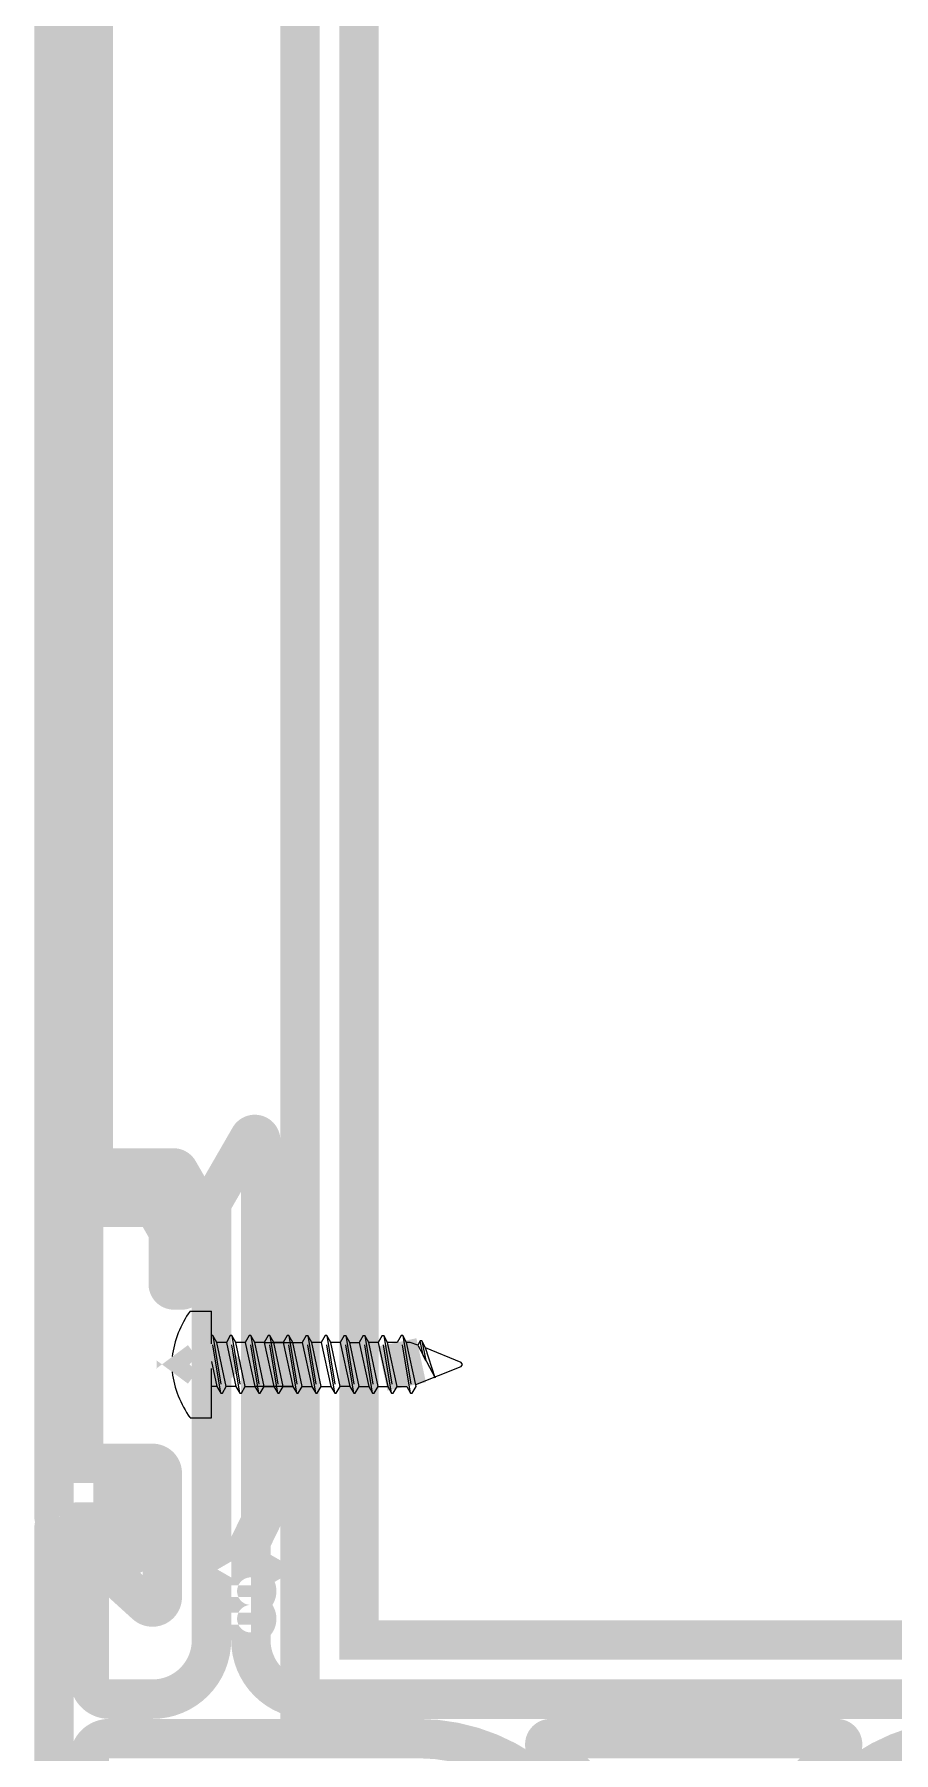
# Model space of a CAD drawing. Extents: x -1457 to 23780, y -2071 to 4205.
# Drawn here: x 8564.15 to 8568.52, y 328.32 to 337.05 of the extents above; entities that cross this region are included whole.
import ezdxf

# ---------------------------------------------------------------- set-up
doc = ezdxf.new("R2010")
doc.units = 0
doc.header["$MEASUREMENT"] = 0
doc.linetypes.add('HIDDEN', pattern=[0.375, 0.25, -0.125])
doc.layers.add('M-TEFRIS2-015', color=129, linetype='Continuous', lineweight=9)

msp = doc.modelspace()

# ---------------------------------------------------------------- linework, layer by layer
at = {"layer": 'M-TEFRIS2-015', "linetype": 'HIDDEN', "lineweight": 0}
for p, q in [((8564.940977540127, 330.5654023873249), (8565.049999960132, 330.5654023873249)), ((8565.049999960132, 330.0242023873325), (8565.049999960132, 330.5654023873249)), ((8565.056986003376, 330.4413439838318), (8565.049999420235, 330.4413439838318)), ((8565.097218199915, 330.1482608621227), (8565.049999930878, 330.4352232578531)), ((8565.056986003376, 330.4413439838318), (8565.105211591334, 330.1482608621227)), ((8565.076983678091, 330.4067066667085), (8565.056986003376, 330.4413439838318)), ((8565.125445288862, 330.4067066667085), (8565.076983678091, 330.4067066667085)), ((8565.125209143931, 330.182898179246), (8565.076983678091, 330.4067066667085)), ((8565.145443085696, 330.4413439838318), (8565.125445288862, 330.4067066667085)), ((8565.12544541098, 330.4067066667085), (8565.173670876819, 330.182898179246)), ((8565.153436293938, 330.4413439838318), (8565.145443085696, 330.4413439838318)), ((8565.193668490478, 330.1482608621227), (8565.145443085696, 330.4413439838318)), ((8565.173433968654, 330.4067066667085), (8565.153436293938, 330.4413439838318)), ((8565.153436293938, 330.4413439838318), (8565.201661881894, 330.1482608621227)), ((8565.221895609953, 330.4067066667085), (8565.173433968654, 330.4067066667085)), ((8565.221659434494, 330.182898179246), (8565.173433968654, 330.4067066667085)), ((8565.241893406786, 330.4413439838318), (8565.221895609953, 330.4067066667085)), ((8565.221895732071, 330.4067066667085), (8565.270121197911, 330.182898179246)), ((8565.249886615029, 330.4413439838318), (8565.241893406786, 330.4413439838318)), ((8565.290118811568, 330.1482608621227), (8565.241893406786, 330.4413439838318)), ((8565.269884289744, 330.4067066667085), (8565.249886615029, 330.4413439838318)), ((8565.249886615029, 330.4413439838318), (8565.298112202985, 330.1482608621227)), ((8565.318109755584, 330.182898179246), (8565.269884289744, 330.4067066667085)), ((8565.318345931044, 330.4067066667085), (8565.269884289744, 330.4067066667085)), ((8565.338343727877, 330.4413439838318), (8565.318345931044, 330.4067066667085)), ((8565.318346053162, 330.4067066667085), (8565.366571519002, 330.182898179246)), ((8565.322784931928, 330.4067066667085), (8565.511247122757, 330.4067066667048)), ((8565.34633693612, 330.4413439838318), (8565.338343727877, 330.4413439838318)), ((8565.38656913266, 330.1482608621227), (8565.338343727877, 330.4413439838318)), ((8565.366334610835, 330.4067066667085), (8565.34633693612, 330.4413439838318)), ((8565.34633693612, 330.4413439838318), (8565.394562524076, 330.1482608621227)), ((8565.414560076675, 330.182898179246), (8565.366334610835, 330.4067066667085)), ((8565.414796252135, 330.4067066667085), (8565.366334610835, 330.4067066667085)), ((8565.43479404897, 330.4413439838318), (8565.414796252135, 330.4067066667085)), ((8565.414796374253, 330.4067066667085), (8565.463021840093, 330.182898179246)), ((8565.44278725721, 330.4413439838318), (8565.43479404897, 330.4413439838318)), ((8565.48301945375, 330.1482608621227), (8565.43479404897, 330.4413439838318)), ((8565.462784931926, 330.4067066667085), (8565.44278725721, 330.4413439838318)), ((8565.44278725721, 330.4413439838318), (8565.491012845167, 330.1482608621227)), ((8565.511010397766, 330.182898179246), (8565.462784931926, 330.4067066667085)), ((8565.531244797472, 330.4413439838318), (8565.511247122757, 330.4067066667048)), ((8565.511247122757, 330.4067066667048), (8565.559472710713, 330.182898179246)), ((8565.531244797472, 330.4413439838318), (8565.53923818889, 330.4413439838318)), ((8565.57947032437, 330.1482608621227), (8565.531244797472, 330.4413439838318)), ((8565.559235802548, 330.4067066667085), (8565.53923818889, 330.4413439838318)), ((8565.53923818889, 330.4413439838318), (8565.58746359367, 330.1482608621227)), ((8565.607697443847, 330.4067066667085), (8565.559235802548, 330.4067066667085)), ((8565.607461268388, 330.182898179246), (8565.559235802548, 330.4067066667085)), ((8565.627695179623, 330.4413439838318), (8565.607697443847, 330.4067066667085)), ((8565.607697565965, 330.4067066667085), (8565.655922970745, 330.182898179246)), ((8565.675920645463, 330.1482608621227), (8565.627695179623, 330.4413439838318)), ((8565.635688448923, 330.4413439838318), (8565.627695179623, 330.4413439838318)), ((8565.635688448923, 330.4413439838318), (8565.68391403688, 330.1482608621227)), ((8565.655686123639, 330.4067066667085), (8565.635688448923, 330.4413439838318)), ((8565.703911589479, 330.182898179246), (8565.655686123639, 330.4067066667085)), ((8565.70414776494, 330.4067066667085), (8565.655686123639, 330.4067066667085)), ((8565.724145439655, 330.4413439838318), (8565.704147764938, 330.4067066667048)), ((8565.704147764938, 330.4067066667048), (8565.752373352896, 330.182898179246)), ((8565.724145439655, 330.4413439838318), (8565.732138831072, 330.4413439838318)), ((8565.772370966553, 330.1482608621227), (8565.724145439655, 330.4413439838318)), ((8565.75213644473, 330.4067066667085), (8565.732138831072, 330.4413439838318)), ((8565.732138831072, 330.4413439838318), (8565.780364235854, 330.1482608621227)), ((8565.75213644473, 330.4067066667085), (8565.80059863556, 330.4067066667048)), ((8565.80036191057, 330.182898179246), (8565.75213644473, 330.4067066667085)), ((8565.820596310276, 330.4413439838318), (8565.80059863556, 330.4067066667048)), ((8565.80059863556, 330.4067066667048), (8565.848824223516, 330.182898179246)), ((8565.868821837174, 330.1482608621227), (8565.820596310276, 330.4413439838318)), ((8565.820596310276, 330.4413439838318), (8565.828589701692, 330.4413439838318)), ((8565.828589701692, 330.4413439838318), (8565.876815106474, 330.1482608621227)), ((8565.848587315351, 330.4067066667085), (8565.828589701692, 330.4413439838318)), ((8565.89681278119, 330.182898179246), (8565.848587315351, 330.4067066667085)), ((8565.897049200885, 330.4067066667085), (8565.848587315351, 330.4067066667085)), ((8565.91704693666, 330.4413439838318), (8565.897049200885, 330.4067066667085)), ((8565.897049323003, 330.4067066667085), (8565.945274849902, 330.182898179246)), ((8565.965272524618, 330.1482608621227), (8565.91704693666, 330.4413439838318)), ((8565.91704693666, 330.4413439838318), (8565.92504020596, 330.4413439838318)), ((8565.92504020596, 330.4413439838318), (8565.9732656718, 330.1482608621227)), ((8565.945037880678, 330.4067066667085), (8565.92504020596, 330.4413439838318)), ((8565.993263346516, 330.182898179246), (8565.945037880678, 330.4067066667085)), ((8565.993499766211, 330.4067066667085), (8565.945037880678, 330.4067066667085)), ((8566.013498112576, 330.4413439838318), (8565.993499766211, 330.4067066667085)), ((8566.061723456298, 330.1482608621227), (8566.013498112576, 330.4413439838318)), ((8566.021490771287, 330.4413439838318), (8566.013498112576, 330.4413439838318)), ((8566.021490771287, 330.4413439838318), (8566.069716359245, 330.1482608621227)), ((8566.041488873416, 330.4067066667085), (8566.021490771287, 330.4413439838318)), ((8566.089713972902, 330.182898179246), (8566.041488873416, 330.4067066667085)), ((8566.059058788962, 330.4067066667085), (8566.041488873416, 330.4067066667085)), ((8566.098011070819, 330.3930859736465), (8566.059058788962, 330.4067066667085)), ((8566.109948555784, 330.4137618895766), (8566.098011070819, 330.3930859736465)), ((8566.098011070819, 330.3930859736465), (8566.186165148816, 330.2273421511381)), ((8566.125897298984, 330.34065618163), (8566.109948555784, 330.4137618895766)), ((8566.117941641907, 330.4137618895766), (8566.109948555784, 330.4137618895766)), ((8566.137939316624, 330.3791267095112), (8566.117941641907, 330.4137618895766)), ((8566.117941641907, 330.4137618895766), (8566.139449361945, 330.3151759146422)), ((8566.186165148816, 330.2273421511381), (8566.137939316624, 330.3791267095112)), ((8566.317875342613, 330.3048624717885), (8566.137939316624, 330.3791267095112)), ((8565.049999957128, 330.309225789093), (8565.077220586258, 330.182898179246)), ((8566.087566229415, 330.1928667009088), (8566.317875342613, 330.2847423741659)), ((8566.139449361945, 330.3151759146422), (8566.125897298984, 330.34065618163)), ((8566.32501507087, 330.2948024229772), (8566.317875342613, 330.3048624717885)), ((8566.317875342613, 330.2847423741659), (8566.32501507087, 330.2948024229772)), ((8565.077220769434, 330.182898179246), (8565.049999983446, 330.1828981735744)), ((8565.077220586258, 330.182898179246), (8565.097218199915, 330.1482608621227)), ((8565.077220769434, 330.182898179246), (8565.097218199915, 330.1482608621227)), ((8565.105211591334, 330.1482608621227), (8565.125209143931, 330.182898179246)), ((8565.173670767745, 330.1828986854525), (8565.125209436184, 330.1828986854525)), ((8565.173670876819, 330.182898179246), (8565.193668490478, 330.1482608621227)), ((8565.173671059996, 330.182898179246), (8565.193668490478, 330.1482608621227)), ((8565.201661881894, 330.1482608621227), (8565.221659434494, 330.182898179246)), ((8565.221659434494, 330.182898179246), (8565.270121381087, 330.182898179246)), ((8565.270121197911, 330.182898179246), (8565.290118811568, 330.1482608621227)), ((8565.270121381087, 330.182898179246), (8565.290118811568, 330.1482608621227)), ((8565.463021840093, 330.182898179246), (8565.274560076676, 330.182898179246)), ((8565.298112202985, 330.1482608621227), (8565.318109755584, 330.182898179246)), ((8565.318109755584, 330.182898179246), (8565.366571702178, 330.182898179246)), ((8565.318109755584, 330.182898179246), (8565.366571702178, 330.182898179246)), ((8565.366571519002, 330.182898179246), (8565.38656913266, 330.1482608621227)), ((8565.366571702178, 330.182898179246), (8565.38656913266, 330.1482608621227)), ((8565.394562524076, 330.1482608621227), (8565.414560076675, 330.182898179246)), ((8565.414560076675, 330.182898179246), (8565.463022023268, 330.182898179246)), ((8565.414560076675, 330.182898179246), (8565.463022023268, 330.182898179246)), ((8565.463021840093, 330.182898179246), (8565.48301945375, 330.1482608621227)), ((8565.463022023268, 330.182898179246), (8565.48301945375, 330.1482608621227)), ((8565.491012845167, 330.1482608621227), (8565.511010397766, 330.182898179246)), ((8565.511010397768, 330.182898179246), (8565.559472588597, 330.182898179246)), ((8565.511010397766, 330.182898179246), (8565.55947234436, 330.182898179246)), ((8565.559472588597, 330.182898179246), (8565.57947032437, 330.1482608621227)), ((8565.559472710713, 330.182898179246), (8565.57947032437, 330.1482608621227)), ((8565.58746359367, 330.1482608621227), (8565.607461268388, 330.182898179246)), ((8565.607461268388, 330.182898179246), (8565.655923214981, 330.182898179246)), ((8565.655922970745, 330.182898179246), (8565.675920645463, 330.1482608621227)), ((8565.655923214981, 330.182898179246), (8565.675920645463, 330.1482608621227)), ((8565.68391403688, 330.1482608621227), (8565.703911589479, 330.182898179246)), ((8565.752373352896, 330.182898179246), (8565.703911589479, 330.182898179246)), ((8565.752373230778, 330.182898179246), (8565.772370966553, 330.1482608621227)), ((8565.752373352896, 330.182898179246), (8565.772370966553, 330.1482608621227)), ((8565.780364235854, 330.1482608621227), (8565.80036191057, 330.182898179246)), ((8565.80036191057, 330.182898179246), (8565.848824101398, 330.182898179246)), ((8565.848824101398, 330.182898179246), (8565.868821837174, 330.1482608621227)), ((8565.848824223516, 330.182898179246), (8565.868821837174, 330.1482608621227)), ((8565.876815106474, 330.1482608621227), (8565.89681278119, 330.182898179246)), ((8565.89681278119, 330.182898179246), (8565.945274666725, 330.182898179246)), ((8565.945274666725, 330.182898179246), (8565.965272524618, 330.1482608621227)), ((8565.945274849902, 330.182898179246), (8565.965272524618, 330.1482608621227)), ((8565.9732656718, 330.1482608621227), (8565.993263346516, 330.182898179246)), ((8565.993263346516, 330.182898179246), (8566.041725293111, 330.182898179246)), ((8566.041725293111, 330.182898179246), (8566.061723456298, 330.1482608621227)), ((8566.069716359245, 330.1482608621227), (8566.089713972902, 330.182898179246)), ((8566.089713972902, 330.182898179246), (8566.087566229415, 330.1928667009088)), ((8565.097218199915, 330.1482608621227), (8565.105211591334, 330.1482608621227)), ((8565.193668490478, 330.1482608621227), (8565.201661881894, 330.1482608621227)), ((8565.290118811568, 330.1482608621227), (8565.298112202985, 330.1482608621227)), ((8565.38656913266, 330.1482608621227), (8565.394562524076, 330.1482608621227)), ((8565.48301945375, 330.1482608621227), (8565.491012845167, 330.1482608621227)), ((8565.57947032437, 330.1482608621227), (8565.58746359367, 330.1482608621227)), ((8565.675920645463, 330.1482608621227), (8565.68391403688, 330.1482608621227)), ((8565.772370966553, 330.1482608621227), (8565.780364235854, 330.1482608621227)), ((8565.868821837174, 330.1482608621227), (8565.876815106474, 330.1482608621227)), ((8565.965272524618, 330.1482608621227), (8565.9732656718, 330.1482608621227)), ((8566.061723456298, 330.1482608621227), (8566.069716359245, 330.1482608621227)), ((8564.940977540127, 330.0242023873325), (8565.049999960132, 330.0242023873325))]:
    msp.add_line(p, q, dxfattribs=at)
at = {"layer": 'M-TEFRIS2-015', "linetype": 'HIDDEN', "lineweight": 0, "const_width": 0.2}
for points in [[(8564.249999999549, 344.7000000046537), (8564.249999999549, 329.5225614615447, 0.4700431714390087), (8564.279999999553, 329.4948024015648), (8564.349999999547, 329.4948024015648, 0.4303272441157734), (8564.449999999557, 329.5925614615444), (8564.61999999955, 329.5925614615444), (8564.61999999955, 329.3125614615419), (8564.55499999955, 329.2750336940444, 0.5081417899848629), (8564.549828261543, 329.2268470546405), (8564.7163804362, 329.075551666072, 0.6509713219855064), (8564.799999999552, 329.1125614615448), (8564.799999999552, 329.7425614615458, 0.4142135623730951), (8564.749999999553, 329.7925614615415), (8564.399999999547, 329.7925614615415), (8564.399999999547, 331.0925614615553), (8564.758645373042, 331.0925614615553), (8564.829999999556, 330.9689716230641), (8564.829999999556, 330.7025614615559, 0.4142135623729841), (8564.85999999955, 330.6725614615498), (8564.897209437639, 330.6725614615498, 0.2679491924310548), (8564.92319019975, 330.6875614615528), (8565.025980761673, 330.8655999373223, 0.1316524975873909), (8565.029999999553, 330.8805999373253), (8565.029999999553, 331.0145229857735, 0.1316524975873767), (8565.025980761662, 331.0295229857766), (8564.882775680911, 331.2775614615566, 0.2679491924311388), (8564.8567949188, 331.2925614615524), (8564.449999999557, 331.2925614615524), (8564.449999999557, 344.6000000046515, -0.4142135623730951)], [(8564.249999999549, 326.9248024015433), (8564.249999999549, 328.3948024015554), (8564.249999999549, 329.464802401566, -0.4142135623733171), (8564.279999999553, 329.4948024015648), (8564.499999999556, 329.4948024015648, -0.4142135623730951), (8564.599999999555, 329.3948024015626), (8564.599999999555, 329.3748024015622, -0.4142135623726511), (8564.56999999955, 329.3448024015634), (8564.429999999551, 329.3448024015634), (8564.429999999551, 328.6948024015583, 0.4142135623730951), (8564.52999999955, 328.5948024015561), (8564.749999999553, 328.5948024015561, 0.4142135623730506), (8565.049999999559, 328.894802401559), (8565.049999999559, 330.2648024015725), (8565.079999999552, 330.2948024015714), (8565.049999999559, 330.3248024015702), (8565.049999999559, 331.1117896996766), (8565.24401923744, 331.4478408773502, -0.767326987979387), (8565.299999999555, 331.4328408773508), (8565.299999999555, 329.4972719092184), (8565.249999999556, 329.3948024015626), (8565.249999999556, 329.2706949405074), (8565.27999999955, 329.2533744324319), (8565.249999999556, 329.2360539243564), (8565.249999999556, 329.1733744324301, -0.9999999999999998), (8565.249999999556, 329.1133744324288), (8565.249999999556, 329.0333744324307, -0.9999999999999998), (8565.249999999556, 328.9733744324294), (8565.249999999556, 328.894802401559, 0.4142135623730951), (8565.549999999552, 328.5948024015561), (8567.49999999957, 328.5948024015561), (8569.44999999959, 328.5948024015561, 0.4142135623730951)], [(8567.049999999566, 327.444802401551, 0.4142135623730951), (8566.099999999567, 328.3948024015554), (8564.52999999955, 328.3948024015554, 0.4142135623730951), (8564.429999999551, 328.2948024015532), (8564.429999999551, 327.574802401552, 0.4142135623730951)], [(8568.899999999585, 328.3948024015554, 0.4142135623730951), (8567.949999999575, 327.444802401551)]]:
    msp.add_lwpolyline(points, format="xyb", dxfattribs=at)
for points in [[(8565.4999999996, 343.5948024015597), (8569.499999999542, 343.5948024015597), (8569.499999999542, 328.5948024015379), (8565.4999999996, 328.5948024015379)], [(8565.799999999592, 343.2948024015641), (8569.199999999542, 343.2948024015641), (8569.199999999542, 328.8948024015299), (8565.799999999592, 328.8948024015299)]]:
    msp.add_lwpolyline(points, close=True, dxfattribs=at)
for points in [[(8565.993499766211, 330.4067066667085), (8566.041725293111, 330.182898179246)], [(8564.850029933448, 330.3330462175363), (8564.872232374404, 330.3030523873276), (8564.872232374404, 330.2865523873297), (8564.850029933448, 330.256558557121)]]:
    msp.add_lwpolyline(points, dxfattribs=at)
msp.add_lwpolyline([(8567.759999999576, 325.0948024015306, 0.4142135623730951), (8567.789999999568, 325.1248024015295), (8567.789999999568, 327.444802401551, -0.2391816023823669), (8568.244514516255, 328.340591875236, 0.7252470296342042), (8568.226798692383, 328.3948024015554), (8567.49999999957, 328.3948024015554), (8566.773201306758, 328.3948024015554, 0.7252470296342604), (8566.755485482887, 328.340591875236, -0.2391816023823647), (8567.209999999573, 327.444802401551), (8567.20999999956, 325.1248024015295, 0.4142135623733171), (8567.239999999565, 325.0948024015306), (8567.49999999957, 325.0948024015306)], format="xyb", close=True, dxfattribs=at)
at = {"layer": 'M-TEFRIS2-015', "linetype": 'HIDDEN', "lineweight": 0}
for centre, radius, start, end in [((8565.366134201482, 330.2650126482549), 0.5205690943891569, 144.7573058598536, 172.4904896381659), ((8565.366134201482, 330.3245921264024), 0.5205690943891572, 187.5095103618341, 215.2426941401464)]:
    msp.add_arc(centre, radius, start, end, dxfattribs=at)

doc.saveas('drawing.dxf')
